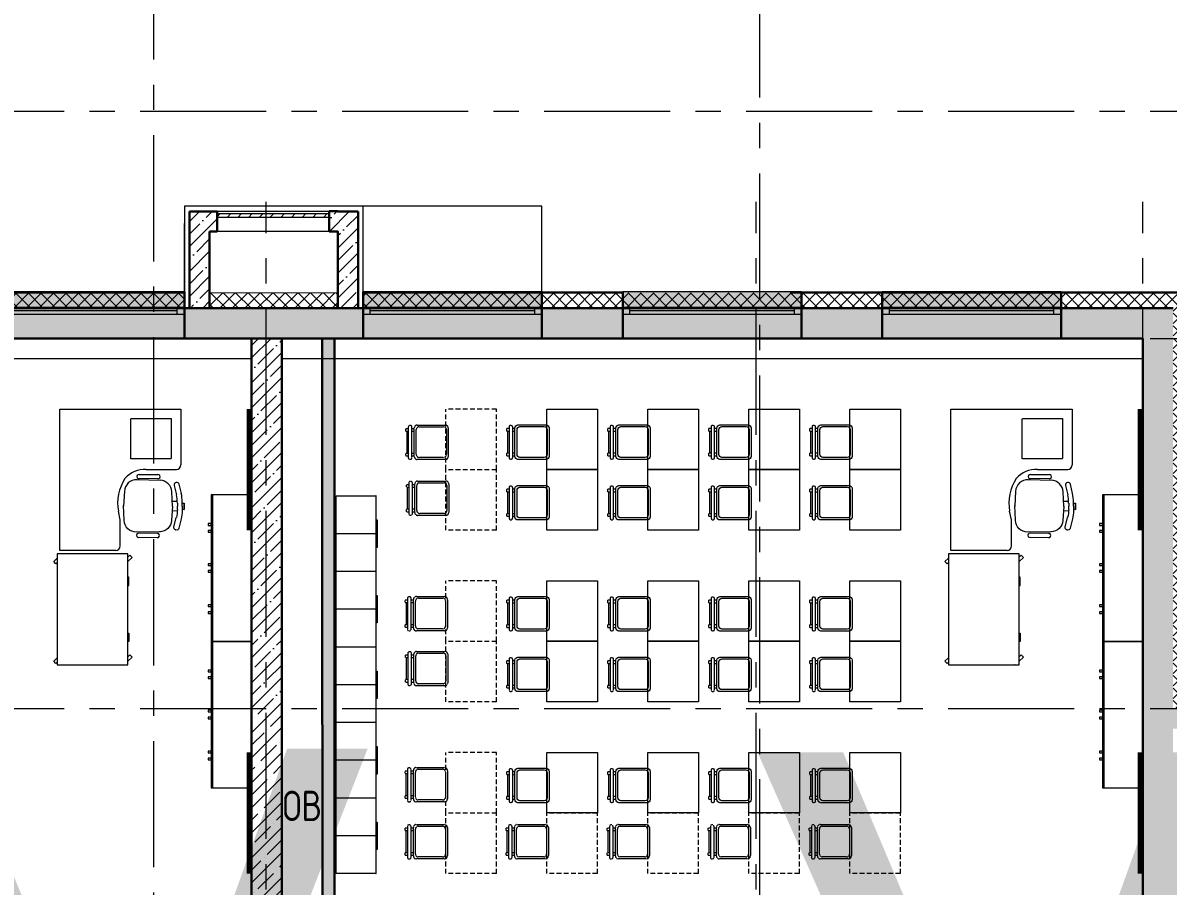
# Model space of a CAD drawing. Header units: millimetres. Extents: x -13407 to 8063098, y -54153 to 109271.
# Drawn here: x 40276 to 51615, y 25721 to 34269 of the extents above; entities that cross this region are included whole.
import ezdxf
from ezdxf.enums import TextEntityAlignment as Align

# ---------------------------------------------------------------- set-up
doc = ezdxf.new("R2018")
doc.units = ezdxf.units.MM
for name, pattern in [('CENTER', [2, 1.25, -0.25, 0.25, -0.25]), ('HIDDEN', [6, 4, -2]), ('HIDDEN2', [4.7625, 3.175, -1.5875])]:
    doc.linetypes.add(name, pattern=pattern)
doc.layers.get('Defpoints').update_dxf_attribs({"color": 6})
for name, color, linetype, lineweight in [('_0', 250, 'Continuous', 9), ('АР_Маркер экспликации', 239, 'Continuous', 13), ('АР_МосжилНии_Стены', 202, 'Continuous', 30), ('АР_Навесной фасад', 5, 'Continuous', 5), ('АР_Номер помещения', 1, 'Continuous', 25), ('АР_Окна БЛОК', 250, 'Continuous', 13), ('АР_Оси', 193, 'Continuous', 9), ('АР_Перегородки газоблок', 165, 'Continuous', 30), ('АР_Перегородки газоблок_Штрих', 165, 'Continuous', 5), ('АР_Подоконники', 163, 'Continuous', 9), ('АР_Помещения_площадь', 19, 'Continuous', 9), ('АР_Сущ Несущая стена', 202, 'Continuous', 30), ('АР_Утеплитель', 250, 'Continuous', 9), ('АР_Штриховка кирпич', 250, 'Continuous', 9), ('АР_Штриховка монолит', 250, 'Continuous', 9), ('ТХ_мебель передв', 250, 'Continuous', 13)]:
    doc.layers.add(name, color=color, linetype=linetype, lineweight=lineweight)
doc.layers.add('АР_Названия помещений', color=124, linetype='Continuous', lineweight=5, plot=False)
doc.layers.add('АР_Отверстия', color=251, linetype='Continuous')
doc.styles.add('ICOCPEUR', font='isocpeur.ttf')
doc.styles.add('ISOCPEUR', font='isocpeur.ttf', dxfattribs={"width": 0.7})
doc.styles.get("Standard").update_dxf_attribs({"font": 'arial.ttf'})

# ---------------------------------------------------------------- blocks, each defined once
blk = doc.blocks.new('*U417')
at = {"true_color": 0xffffff}
h = blk.add_hatch(color=7, dxfattribs=at)
h.dxf.hatch_style = 1
h.paths.add_polyline_path([(-1770, -240), (0, -240), (0, 220), (-1770, 220)])
at = {"lineweight": 30}
for p, q in [((-1770, -240), (-1770, 220)), ((0, -240), (0, 220))]:
    blk.add_line(p, q, dxfattribs=at)
for p, q in [((0, 220), (-1770, 220)), ((-1770, 70), (0, 70)), ((-1770, 0), (0, 0)), ((-1700, 0), (-1700, 70)), ((-1700, 35), (-70, 35)), ((-70, 0), (-70, 70)), ((-1770, -240), (0, -240)), ((-1770, -240), (-1770, -240)), ((-1770, -240), (-1770, -240)), ((0, -240), (0, -240)), ((0, -240), (0, -240))]:
    blk.add_line(p, q)
blk = doc.blocks.new('*U433')
at = {"true_color": 0xffffff}
h = blk.add_hatch(color=7, dxfattribs=at)
h.dxf.hatch_style = 1
h.paths.add_polyline_path([(-1770, -240), (0, -240), (0, 220), (-1770, 220)])
at = {"lineweight": 30}
for p, q in [((-1770, -240), (-1770, 220)), ((0, -240), (0, 220))]:
    blk.add_line(p, q, dxfattribs=at)
for p, q in [((0, 220), (-1770, 220)), ((-1770, 70), (0, 70)), ((-1770, 0), (0, 0)), ((-1700, 0), (-1700, 70)), ((-1700, 35), (-70, 35)), ((-70, 0), (-70, 70)), ((-1770, -240), (0, -240)), ((-1770, -240), (-1770, -240)), ((-1770, -240), (-1770, -240)), ((0, -240), (0, -240)), ((0, -240), (0, -240))]:
    blk.add_line(p, q)
blk = doc.blocks.new('*U434')
at = {"true_color": 0xffffff}
h = blk.add_hatch(color=7, dxfattribs=at)
h.dxf.hatch_style = 1
h.paths.add_polyline_path([(-1770, -240), (0, -240), (0, 220), (-1770, 220)])
at = {"lineweight": 30}
for p, q in [((-1770, -240), (-1770, 220)), ((0, -240), (0, 220))]:
    blk.add_line(p, q, dxfattribs=at)
for p, q in [((0, 220), (-1770, 220)), ((-1770, 70), (0, 70)), ((-1770, 0), (0, 0)), ((-1700, 0), (-1700, 70)), ((-1700, 35), (-70, 35)), ((-70, 0), (-70, 70)), ((-1770, -240), (0, -240)), ((-1770, -240), (-1770, -240)), ((-1770, -240), (-1770, -240)), ((0, -240), (0, -240)), ((0, -240), (0, -240))]:
    blk.add_line(p, q)
blk = doc.blocks.new('*U435')
at = {"true_color": 0xffffff}
h = blk.add_hatch(color=7, dxfattribs=at)
h.dxf.hatch_style = 1
h.paths.add_polyline_path([(-1770, -240), (0, -240), (0, 220), (-1770, 220)])
at = {"lineweight": 30}
for p, q in [((-1770, -240), (-1770, 220)), ((0, -240), (0, 220))]:
    blk.add_line(p, q, dxfattribs=at)
for p, q in [((0, 220), (-1770, 220)), ((-1770, 70), (0, 70)), ((-1770, 0), (0, 0)), ((-1700, 0), (-1700, 70)), ((-1700, 35), (-70, 35)), ((-70, 0), (-70, 70)), ((-1770, -240), (0, -240)), ((-1770, -240), (-1770, -240)), ((-1770, -240), (-1770, -240)), ((0, -240), (0, -240)), ((0, -240), (0, -240))]:
    blk.add_line(p, q)
blk = doc.blocks.new('*U653')
at = {"layer": 'Defpoints', "color": 7, "style": 'ISOCPEUR', "width": 0.7}
blk.add_attdef('ПЛОЩАДЬ_ПОМЕЩЕНИЯ', text='', height=200, dxfattribs=at).set_placement((-11533, 355), align=Align.MIDDLE_RIGHT)
at = {"layer": 'Defpoints', "color": 7, "style": 'ISOCPEUR', "width": 0.7, "flags": 1}
blk.add_attdef('КАТЕГОРИЯ', (-499, -2092), '', height=250, dxfattribs=at)
at = {"layer": 'АР_Номер помещения', "color": 7, "style": 'ISOCPEUR', "width": 0.7}
blk.add_attdef('НОМЕР_ПОМЕЩЕНИЯ', text='', height=300, dxfattribs=at).set_placement((-14647, 1047), align=Align.MIDDLE_CENTER)
at = {"layer": 'АР_Помещения_площадь', "color": 7, "lineweight": 30, "width": 0.7, "flags": 104}
blk.add_attdef('ИМЯ_ПОМЕЩЕНИЯ', text='', height=100, dxfattribs=at).set_placement((158, 1217), align=Align.MIDDLE_CENTER)
blk = doc.blocks.new('*U657')
at = {"layer": 'Defpoints', "color": 7, "style": 'ISOCPEUR', "width": 0.7}
blk.add_attdef('ПЛОЩАДЬ_ПОМЕЩЕНИЯ', text='', height=200, dxfattribs=at).set_placement((-15014, 417), align=Align.MIDDLE_RIGHT)
at = {"layer": 'Defpoints', "color": 7, "style": 'ISOCPEUR', "width": 0.7, "flags": 1}
blk.add_attdef('КАТЕГОРИЯ', (-499, -2092), '', height=250, dxfattribs=at)
at = {"layer": 'АР_Номер помещения', "color": 7, "style": 'ISOCPEUR', "width": 0.7}
blk.add_attdef('НОМЕР_ПОМЕЩЕНИЯ', text='', height=300, dxfattribs=at).set_placement((-12297, 1572), align=Align.MIDDLE_CENTER)
at = {"layer": 'АР_Помещения_площадь', "color": 7, "lineweight": 30, "width": 0.7, "flags": 104}
blk.add_attdef('ИМЯ_ПОМЕЩЕНИЯ', text='', height=100, dxfattribs=at).set_placement((158, 1217), align=Align.MIDDLE_CENTER)
blk = doc.blocks.new('*U658')
at = {"layer": 'Defpoints', "color": 7, "style": 'ISOCPEUR', "width": 0.7}
blk.add_attdef('ПЛОЩАДЬ_ПОМЕЩЕНИЯ', text='', height=200, dxfattribs=at).set_placement((-15076, 265), align=Align.MIDDLE_RIGHT)
at = {"layer": 'Defpoints', "color": 7, "style": 'ISOCPEUR', "width": 0.7, "flags": 1}
blk.add_attdef('КАТЕГОРИЯ', (-499, -2092), '', height=250, dxfattribs=at)
at = {"layer": 'АР_Номер помещения', "color": 7, "style": 'ISOCPEUR', "width": 0.7}
blk.add_attdef('НОМЕР_ПОМЕЩЕНИЯ', text='', height=300, dxfattribs=at).set_placement((-12620, 1444), align=Align.MIDDLE_CENTER)
at = {"layer": 'АР_Помещения_площадь', "color": 7, "lineweight": 30, "width": 0.7, "flags": 104}
blk.add_attdef('ИМЯ_ПОМЕЩЕНИЯ', text='', height=100, dxfattribs=at).set_placement((158, 1217), align=Align.MIDDLE_CENTER)
blk = doc.blocks.new('М-60')
at = {"extrusion": (-6.19742e-05, 0.000470712, 1)}
for p, q in [((7035415, 1186627, 0), (7035232, 1186627, 0)), ((7034998, 1186438, 0), (7035020, 1186531, 0)), ((7035068, 1186520, 0), (7035047, 1186426, 0)), ((7035049, 1186549, 0), (7035051, 1186549, 0)), ((7035202, 1186569, 0), (7035439, 1186576, 0)), ((7035232, 1186586, 0), (7035416, 1186587, 0)), ((7035086, 1186313, 0), (7035093, 1186455, 0)), ((7035563, 1186460, 0), (7035570, 1186313, 0)), ((7034971, 1186283, 0), (7034970, 1186343, 0)), ((7034989, 1186343, 0), (7034971, 1186343, 0)), ((7034971, 1186343, 0), (7034971, 1186283, 0)), ((7034989, 1186283, 0), (7034971, 1186283, 0)), ((7034989, 1186313, 0), (7034989, 1186356, 0)), ((7034989, 1186313, 0), (7034989, 1186343, 0)), ((7034989, 1186313, 0), (7034989, 1186283, 0)), ((7034989, 1186313, 0), (7034990, 1186270, 0)), ((7035037, 1186344, 0), (7035037, 1186313, 0)), ((7035038, 1186283, 0), (7035037, 1186314, 0)), ((7035038, 1186361, 0), (7035088, 1186361, 0)), ((7035086, 1186315, 0), (7035095, 1186173, 0)), ((7035565, 1186174, 0), (7035570, 1186322, 0)), ((7035000, 1186188, 0), (7035023, 1186096, 0)), ((7035038, 1186266, 0), (7035089, 1186266, 0)), ((7035071, 1186108, 0), (7035048, 1186201, 0)), ((7035053, 1186078, 0), (7035054, 1186078, 0)), ((7035206, 1186060, 0), (7035443, 1186057, 0)), ((7035236, 1186044, 0), (7035420, 1186046, 0)), ((7035420, 1186005, 0), (7035237, 1186003, 0))]:
    blk.add_line(p, q, dxfattribs=at)
for centre, start, end in [((7035230, 1186606, 122), 84.9987, 275.5247), ((7035417, 1186607, 122), 264.9987, 95.5247), ((7035234, 1186024, 122), 85.3479, 275.874), ((7035422, 1186026, 122), 265.3479, 95.874)]:
    blk.add_arc(centre, 20.6, start, end, dxfattribs=at)
at = {"extrusion": (6.19742e-05, -0.000470712, -1)}
for centre, major_axis, start_param, end_param in [((7035043, 1186525, 0), (15.6, 18.5, 0), 4.240369, 5.829345), ((7035045, 1186525, 0), (15.6, 18.5, 0), -0.45384, 1.098777), ((7035213, 1186449, 0), (77.8, 92.6, 0), 4.061153, 5.558057), ((7035442, 1186455, 0), (77.8, 92.6, 0), -0.725128, 0.826554), ((7035352, 1186356, 0), (-278, 234, 0), 5.584367, 5.811166), ((7035400, 1186344, 0), (234, 278, 0), 4.01357, 4.240369)]:
    blk.add_ellipse(centre, major_axis=major_axis, ratio=1, start_param=start_param, end_param=end_param, dxfattribs=at)
at = {"extrusion": (-6.19742e-05, 0.000470712, 1)}
for centre, major_axis, start_param, end_param in [((7035401, 1186288, 0), (238, -274, 0), 4.01357, 4.240369), ((7035353, 1186275, 0), (-274, -238, 0), 5.584367, 5.811166), ((7035215, 1186180, 0), (79.2, -91.4, 0), 4.061153, 5.558057), ((7035444, 1186178, 0), (79.2, -91.4, 0), -0.725128, 0.826554), ((7035047, 1186101, 0), (15.8, -18.3, 0), 4.240369, 5.829345), ((7035048, 1186102, 0), (15.8, -18.3, 0), -0.45384, 1.098777)]:
    blk.add_ellipse(centre, major_axis=major_axis, ratio=1, start_param=start_param, end_param=end_param, dxfattribs=at)
blk = doc.blocks.new('стол угловой 1200х1400')
at = {"extrusion": (-6.20986e-05, 0.000470696, 1)}
for p, q in [((-20568, 32128, -393), (-20568, 33328, -394)), ((-20568, 33328, -394), (-20015, 33328, -394)), ((-19970, 32985, -393), (-19970, 33285, -394)), ((-19213, 32728, -393), (-19472, 32728, -393)), ((-19168, 32683, -393), (-19168, 32128, -393)), ((-19168, 32128, -393), (-20568, 32128, -393))]:
    blk.add_line(p, q, dxfattribs=at)
at = {"linetype": 'HIDDEN', "ltscale": 0.1}
blk.add_lwpolyline([(-20476, 33232), (-20076, 33232), (-20075, 32832), (-20475, 32832)], close=True, dxfattribs=at)
at = {"extrusion": (-6.20986e-05, 0.000470696, 1), "elevation": -377}
blk.add_lwpolyline([(-19472, 32728), (-19557, 32709)], dxfattribs=at)
at = {"extrusion": (-6.20986e-05, 0.000470696, 1)}
for centre, radius, start, end in [((-20015, 33283, -377), 45, 2.4817, 90.0151), ((-19697, 32975, -377), 273, 178.0222, 227.3755), ((-19635, 33157, -377), 455, 237.2104, 279.9393), ((-19213, 32683, -377), 45, 0.0151, 90.0151)]:
    blk.add_arc(centre, radius, start, end, dxfattribs=at)
blk = doc.blocks.new('тумба 1450х400х750')
at = {"lineweight": 15, "ltscale": 100}
blk.add_line((-12776, 30271), (-14226, 30271), dxfattribs=at)
for points in [[(-12776, 29883), (-12776, 30283), (-14226, 30283), (-14226, 29883)], [(-13949, 30283), (-13932, 30283), (-13932, 30313), (-13949, 30313)], [(-13881, 30283), (-13864, 30283), (-13864, 30313), (-13881, 30313)], [(-13542, 30283), (-13525, 30283), (-13525, 30313), (-13542, 30313)], [(-13474, 30283), (-13457, 30283), (-13457, 30313), (-13474, 30313)], [(-13145, 30283), (-13128, 30283), (-13128, 30313), (-13145, 30313)], [(-13077, 30283), (-13060, 30283), (-13060, 30313), (-13077, 30313)]]:
    blk.add_lwpolyline(points, close=True, dxfattribs=at)
blk = doc.blocks.new('стол игровой 1100х700')
for points in [[(-13200, -57971), (-13213, -57957), (-13191, -57936), (-13158, -57971)], [(-12212, -57971), (-12225, -57957), (-12202, -57936), (-12170, -57971)], [(-13227, -58632), (-13228, -58630), (-13227, -58629)], [(-13148, -58671), (-13129, -58691), (-13152, -58712), (-13190, -58671)], [(-12913, -58671), (-12913, -58680), (-12995, -58680), (-12995, -58671)], [(-12440, -58671), (-12440, -58680), (-12358, -58680), (-12358, -58671)], [(-12160, -58671), (-12141, -58691), (-12163, -58712), (-12202, -58671)]]:
    blk.add_lwpolyline(points)
blk.add_lwpolyline([(-13227, -58671), (-12127, -58671), (-12127, -57971), (-13227, -57971)], close=True)
blk = doc.blocks.new('стул №3-5')
at = {"linetype": 'ByBlock', "extrusion": (-6.19742e-05, 0.000470712, 1)}
for p, q in [((-15407, 16628, 197), (-15407, 16620, 197)), ((-15087, 16642, 197), (-15393, 16642, 197)), ((-15393, 16606, 197), (-15087, 16606, 197)), ((-15373, 16665, 197), (-15348, 16665, 197)), ((-15373, 16665, 197), (-15373, 16642, 197)), ((-15373, 16606, 197), (-15373, 16583, 197)), ((-15348, 16642, 197), (-15348, 16665, 197)), ((-15348, 16653, 197), (-15129, 16653, 197)), ((-15348, 16583, 197), (-15348, 16606, 197)), ((-15129, 16665, 197), (-15104, 16665, 197)), ((-15129, 16665, 197), (-15129, 16642, 197)), ((-15129, 16606, 197), (-15129, 16583, 197)), ((-15104, 16642, 197), (-15104, 16665, 197)), ((-15104, 16583, 197), (-15104, 16606, 197)), ((-15073, 16620, 197), (-15073, 16628, 197))]:
    blk.add_line(p, q, dxfattribs=at)
at = {"ltscale": 100, "extrusion": (-6.19742e-05, 0.000470712, 1), "elevation": 206}
for points in [[(-15380, 16583), (-15097, 16583, -0.414169), (-15068, 16554), (-15068, 16274, -0.414258), (-15097, 16245), (-15380, 16245, -0.414169), (-15409, 16274), (-15409, 16554, -0.414258)], [(-15360, 16563), (-15114, 16563, -0.414214), (-15085, 16534), (-15085, 16293, -0.414214), (-15114, 16264), (-15360, 16264, -0.414214), (-15389, 16293), (-15389, 16534, -0.414214)]]:
    blk.add_lwpolyline(points, format="xyb", close=True, dxfattribs=at)
at = {"linetype": 'ByBlock', "extrusion": (-6.19742e-05, 0.000470712, 1)}
for centre, start, end in [((-15393, 16628, 206), 90, 180), ((-15393, 16620, 206), 180, 270), ((-15087, 16628, 206), 0, 90), ((-15087, 16620, 206), 270, 0)]:
    blk.add_arc(centre, 13.9, start, end, dxfattribs=at)
blk = doc.blocks.new('_стол№3-№5')
blk.add_lwpolyline([(-169868, 526261), (-169368, 526261), (-169368, 525661), (-169868, 525661)], close=True)
blk = doc.blocks.new('_Стул резерв')
at = {"linetype": 'HIDDEN', "ltscale": 0.1, "extrusion": (6.19742e-05, -0.000470712, 1)}
for p, q in [((-32, 45, 0), (-32, 37, 0)), ((289, 59, 0), (-18, 59, 0)), ((-18, 23, 0), (289, 23, 0)), ((0, 82, 0), (0, 59, 0)), ((0, 23, 0), (0, 0)), ((24, 0, 0), (0, 0)), ((24, 59, 0), (24, 82, 0)), ((24, 0, 0), (24, 23, 0)), ((244, 12, 0), (24, 12, 0)), ((244, 82, 0), (244, 59, 0)), ((244, 23, 0), (244, 0, 0)), ((268, 0, 0), (244, 0, 0)), ((268, 59, 0), (268, 82, 0)), ((268, 0, 0), (268, 23, 0)), ((303, 37, 0), (303, 45, 0))]:
    blk.add_line(p, q, dxfattribs=at)
for points in [[(275, 82), (-7, 82, -0.414169), (-36, 111), (-36, 391, -0.414258), (-7, 419), (275, 419, -0.414169), (304, 391), (304, 111, -0.414258)], [(256, 102), (9, 102, -0.414214), (-19, 130), (-19, 372, -0.414214), (9, 401), (256, 401, -0.414214), (284, 372), (284, 130, -0.414214)]]:
    blk.add_lwpolyline(points, format="xyb", close=True, dxfattribs=at)
for centre, start, end in [((-18, 45), 90, 180), ((-18, 37), 180, 270), ((289, 45, 0), 0, 90), ((289, 37, 0), 270, 0)]:
    blk.add_arc(centre, 13.9, start, end, dxfattribs=at)
blk = doc.blocks.new('_стол.резерв')
at = {"linetype": 'HIDDEN2', "ltscale": 15}
for p, q in [((-20, 500), (-20, 0)), ((580, 500), (-20, 500)), ((580, 500), (580, 0)), ((580, 0), (-20, 0))]:
    blk.add_line(p, q, dxfattribs=at)
blk = doc.blocks.new('У005-3740')
at = {"layer": 'ТХ_мебель передв'}
for p, q in [((-231583, 58867, -1), (-231188, 58867, -1)), ((-231583, 58493, -1), (-231188, 58493, -1)), ((-231583, 58119, -1), (-231188, 58119, -1)), ((-231583, 57745, -1), (-231188, 57745, -1)), ((-231583, 57371, -1), (-231188, 57371, -1)), ((-231583, 56997, -1), (-231188, 56997, -1)), ((-231583, 56623, -1), (-231188, 56623, -1)), ((-231583, 56249, -1), (-231188, 56249, -1)), ((-231583, 55875, -1), (-231188, 55875, -1))]:
    blk.add_line(p, q, dxfattribs=at)
at = {"layer": 'ТХ_мебель передв', "elevation": -1}
for points in [[(-231587, 55501), (-231587, 59241), (-231583, 59241), (-231583, 55501)], [(-231188, 55501), (-231188, 59241), (-231583, 59241), (-231583, 55501)], [(-231594, 59003), (-231594, 58867), (-231587, 58867), (-231587, 59003)], [(-231594, 58867), (-231594, 58731), (-231587, 58731), (-231587, 58867)], [(-231594, 58255), (-231594, 58119), (-231587, 58119), (-231587, 58255)], [(-231594, 58119), (-231594, 57983), (-231587, 57983), (-231587, 58119)], [(-231594, 57507), (-231594, 57371), (-231587, 57371), (-231587, 57507)], [(-231594, 57371), (-231594, 57235), (-231587, 57235), (-231587, 57371)], [(-231594, 56759), (-231594, 56623), (-231587, 56623), (-231587, 56759)], [(-231594, 56623), (-231594, 56487), (-231587, 56487), (-231587, 56623)], [(-231594, 56011), (-231594, 55875), (-231587, 55875), (-231587, 56011)], [(-231594, 55875), (-231594, 55739), (-231587, 55739), (-231587, 55875)]]:
    blk.add_lwpolyline(points, close=True, dxfattribs=at)

msp = doc.modelspace()

# ---------------------------------------------------------------- hatches: boundary and pattern name
at = {"layer": 'АР_Перегородки газоблок_Штрих', "ltscale": 100}
h = msp.add_hatch(dxfattribs=at)
h.set_pattern_fill('AR-CONC', color=256, scale=30)
h.set_pattern_definition([(50, (211803.85, -55205.68), (215.17805, -18.82564), [22.5, -247.5]), (355, (211803.85, -55205.68), (-41.6254, 225.65764), [18, -198]), (100.45144, (211821.79, -55207.25), (173.55265, 206.832), [19.12206, -210.34263]), (46.1842, (211803.85, -55145.68), (320.1724, -49.6558), [33.75, -371.25]), (96.63564, (211830.53, -55149.82), (280.3986, 292.2356), [28.6831, -315.5141]), (351.18416, (211803.85, -55145.68), (280.3986, 292.2356), [27, -297]), (21, (211833.85, -55160.68), (179.07212, -120.78567), [22.5, -247.5]), (326, (211833.85, -55160.68), (72.9946, 217.54501), [18, -198]), (71.45144, (211848.78, -55170.75), (252.06671, 96.75935), [19.12206, -210.34263]), (37.5, (211803.85, -55205.68), (3.647957, 99.868156), [0, -195.6, 0, -201, 0, -198.75]), (7.5, (211803.85, -55205.68), (78.92086, 118.323514), [0, -114.6, 0, -191.1, 0, -75.75]), (327.5, (211736.95, -55205.68), (160.14673, -6.76646), [0, -75, 0, -234, 0, -310.5]), (317.5, (211706.95, -55205.68), (174.95585, 30.03149), [0, -97.5, 0, -155.4, 0, -220.5])])
h.paths.add_polyline_path([(43240.8, 31144.9), (43360.8, 31144.9), (43360.8, 23494.6), (43240.8, 23494.6)])
at = {"layer": 'АР_Утеплитель', "ltscale": 100}
h = msp.add_hatch(dxfattribs=at)
h.set_pattern_fill('ANSI37', color=256, scale=700)
h.set_pattern_definition([(45, (47385, 6100), (-61.87184, 61.87184), []), (135, (47385, 6100), (-61.87184, -61.87184), [])])
h.paths.add_polyline_path([(55415, 3491.3), (55265, 3491.3), (55265, 1960), (55415, 1960)], flags=17)
h.paths.add_polyline_path([(55040, 27630), (55040, 27480), (62165, 27480), (62165, 22790), (62315, 22790), (62315, 27630)])
h.paths.add_polyline_path([(53370, 27630), (53370, 27480), (53889.9, 27480), (53889.9, 27630)])
h.paths.add_polyline_path([(47985, 31445), (47985, 31595), (46215, 31595), (46215, 31445)])
h.paths.add_polyline_path([(47985, 31595), (47985, 31445), (51665, 31445), (51665, 27480), (51855, 27480), (51855, 27630), (51815, 27630), (51815, 31595)])
h.paths.add_polyline_path([(26921.2, 31445), (26921.2, 31595), (26405, 31595), (26405, 31445)])
h.paths.add_polyline_path([(17279.8, 33895), (17429.8, 33895), (17429.8, 35940), (17279.8, 35940)])
h.paths.add_polyline_path([(68665, 6786.4), (68515, 6786.4), (68515, -100), (55415, -100), (55415, 1560), (55265, 1560), (55265, -250), (68665, -250)])
h.paths.add_polyline_path([(68515, 6786.4), (68665, 6786.4), (68665, 7751.7), (68515, 7751.7)])
h.paths.add_polyline_path([(14979.8, 47738.8), (14829.4, 47738.8), (14829.8, 47170), (17959.8, 47170), (17959.8, 44240), (21080, 44240), (21080, 43610), (21230, 43610), (21230, 44390), (18109.8, 44390), (18109.8, 47320), (14979.8, 47320)])
h.paths.add_polyline_path([(39096.5, 11290), (39096.5, 11433), (47535, 11440), (47535, 6250), (55415, 6250), (55415, 3491.3), (55265, 3491.3), (55265, 6100), (47385, 6100), (47385, 11290)])
h.paths.add_polyline_path([(62315, 12645), (62165, 12645), (62165, 9610), (68515, 9610), (68515, 7991.7), (68665, 7991.7), (68665, 9760), (62315, 9760)])
h.paths.add_polyline_path([(62165.1, 14845), (62315, 14845), (62315, 21640), (62165.2, 21640)])
h.paths.add_polyline_path([(62315, 14845), (62165.1, 14845), (62165.1, 12645), (62315, 12645)])
h.paths.add_polyline_path([(17998.2, 36070), (17998.2, 36220), (17279.8, 36220), (17279.8, 35940), (17429.8, 35940), (17429.8, 36070)])
h.paths.add_polyline_path([(17998.2, 36220), (17998.2, 36070), (21230, 36070), (21230, 41910), (21080, 41910), (21080, 36220)])
h.paths.add_polyline_path([(24755, 31445), (24755, 31595), (17429.8, 31595), (17429.8, 32195), (17279.8, 32195), (17279.8, 31445)])
h.paths.add_polyline_path([(43645, 31595), (43645, 31445), (46215, 31445), (46215, 31595)])
h.paths.add_polyline_path([(41875, 31445), (41875, 31595), (26921.2, 31595), (26921.2, 31445)])
h.paths.add_polyline_path([(14829.8, 49378.8), (14979.8, 49378.8), (14979.8, 50520.3), (15129.8, 50520.3), (15129.8, 50670.3), (14829.8, 50670.3)])
h.paths.add_polyline_path([(14829.8, 47738.8), (14829.4, 47738.8), (14979.8, 47738.8)])
h = msp.add_hatch(dxfattribs=at)
h.set_pattern_fill('ANSI37', color=256, scale=700)
h.set_pattern_definition([(45, (228923.85, -55206.065), (-61.871843, 61.871843), []), (135, (228923.85, -55206.065), (-61.871843, -61.871843), [])])
h.paths.add_polyline_path([(42125, 31444.6), (43395.1, 31444.7), (43395.1, 31594.7), (42125, 31594.6)])
at = {"layer": 'АР_Штриховка кирпич', "ltscale": 100}
h = msp.add_hatch(dxfattribs=at)
h.set_pattern_fill('ANSI31', color=256, scale=600, angle=180)
h.set_pattern_definition([(225, (-127646.1, 146655.83), (53.033009, -53.033009), [])])
h.paths.add_polyline_path([(42199.2, 32380.5), (42199.2, 32343.2), (43308.9, 32343.2), (43308.9, 32380.5)])
at = {"layer": 'АР_Штриховка монолит', "ltscale": 100}
h = msp.add_hatch(dxfattribs=at)
h.set_pattern_fill('ANSI35', color=256, scale=700)
h.set_pattern_definition([(45, (211803.85, -55205.68), (-123.74369, 123.74369), []), (45, (211927.6, -55205.68), (-123.74369, 123.74369), [218.75, -43.75, 0, -43.75])])
h.paths.add_polyline_path([(42685, 32343.2), (42685, 32203.6), (42199.2, 32203.6), (42199.2, 32343.2)])
h.paths.add_polyline_path([(43308.9, 32343.2), (43308.9, 32203.6), (42685, 32203.6), (42685, 32343.2)])
h.paths.add_polyline_path([(43308.9, 32343.2), (42199.2, 32343.2), (42199.2, 32403.4), (41925.1, 32403.4), (41925.1, 31445), (42125, 31445), (42125, 32203.4), (43395, 32203.6), (43395.1, 31445), (43595.1, 31445), (43595.1, 32403.5), (43308.9, 32403.5)])
h = msp.add_hatch(dxfattribs=at)
h.set_pattern_fill('ANSI35', color=256, scale=700)
h.set_pattern_definition([(45, (-951587.81, 109999.9), (-123.743687, 123.743687), []), (45, (-951464.07, 109999.9), (-123.743687, 123.743687), [218.75, -43.75, 0, -43.75])])
h.paths.add_polyline_path([(51665, 31445), (17165, 31445), (17165, 31145), (51365, 31145), (51365, 19960), (42685, 19960), (42685, 19660), (47535, 19660), (47535, 18477.5), (47735, 18477.5), (47735, 19660), (51365, 19660), (51365, 18702.5), (51565, 18702.5), (51565, 19660), (51665, 19660), (51665, 27280), (51855, 27280), (51855, 27480), (51665, 27480)])
h = msp.add_hatch(dxfattribs=at)
h.set_pattern_fill('ANSI35', color=256, scale=700)
h.set_pattern_definition([(45, (-931662.81, 121934.54), (-123.743687, 123.743687), []), (45, (-931539.07, 121934.54), (-123.743687, 123.743687), [218.75, -43.75, 0, -43.75])])
h.paths.add_polyline_path([(42840, 31145), (42540, 31145), (42540, 23374.6), (42840, 23374.6)])

# ---------------------------------------------------------------- linework, layer by layer
at = {"layer": '_0', "ltscale": 100}
msp.add_lwpolyline([(42199.2, 32203.6), (42199.2, 32403.6)], dxfattribs=at)
for points in [[(43308.9, 32203.6), (42199.2, 32203.6), (42199.2, 32403.5), (43308.9, 32403.5)], [(43308.9, 32343.2), (42199.2, 32343.2), (42199.2, 32380.5), (43308.9, 32380.5)], [(42125, 31444.6), (43395.1, 31444.7), (43395.1, 31594.7), (42125, 31594.6)]]:
    msp.add_lwpolyline(points, close=True, dxfattribs=at)
at = {"layer": 'АР_МосжилНии_Стены', "ltscale": 100}
for points in [[(42199.2, 32203.4), (42199.2, 32403.6)], [(43308.9, 32403.5), (43308.9, 32203.5)]]:
    msp.add_lwpolyline(points, dxfattribs=at)
at = {"layer": 'АР_Навесной фасад', "ltscale": 100}
for p, q in [((26921.2, 31605), (41875, 31605)), ((26921.2, 31595), (41875, 31595)), ((43645, 31605), (46215, 31605)), ((43645, 31595), (46215, 31595)), ((47872.2, 31605), (51825, 31605)), ((47872.2, 31595), (51815, 31595))]:
    msp.add_line(p, q, dxfattribs=at)
at = {"layer": 'АР_Оси', "linetype": 'CENTER', "ltscale": 1000}
for p, q in [((41569.9, 79157.5), (41569.9, 23425.1)), ((47569.9, 78779.3), (47569.9, 23046.9)), ((-12563.8, 33395), (70614.6, 33395)), ((42685, -1811.3), (42685, 32496.2)), ((47535, -1811.3), (47535, 32496.2)), ((51365, -1811.3), (51365, 32496.2)), ((-12563.8, 31145), (70614.6, 31145)), ((-12563.8, 27480), (71033.4, 27480))]:
    msp.add_line(p, q, dxfattribs=at)
at = {"layer": 'АР_Перегородки газоблок', "ltscale": 100}
for points in [[(43241.6, 23494.6), (43240.8, 31144.9)], [(43361.6, 31144.9), (43361.6, 23494.6)]]:
    msp.add_lwpolyline(points, dxfattribs=at)
at = {"layer": 'АР_Подоконники', "ltscale": 100}
for p, q in [((34295, 30945), (42540, 30944.9)), ((42840, 30945), (51365, 30944.9))]:
    msp.add_line(p, q, dxfattribs=at)
at = {"layer": 'АР_Сущ Несущая стена', "ltscale": 100}
for p, q in [((41925, 32403.4), (41925.1, 31445)), ((43595, 32403.4), (43395, 32403.4)), ((43595.2, 31445), (43595, 32403.4)), ((16769.8, 31445), (51665, 31445)), ((17165, 31145), (51365, 31145)), ((42540, 31145), (42540, 23374.6)), ((42840, 31145), (42840, 23374.6)), ((51365, 31145), (51365, 19960))]:
    msp.add_line(p, q, dxfattribs=at)
for points in [[(42199.2, 32403.4), (41925, 32403.4)], [(43395, 32403.6), (43308.9, 32403.5)], [(42125, 32203.4), (42199.2, 32203.4)], [(42125, 31445), (42125, 32203.4)], [(43308.9, 32203.5), (43395, 32203.6), (43395.1, 31445)]]:
    msp.add_lwpolyline(points, dxfattribs=at)
at = {"layer": 'АР_Утеплитель', "ltscale": 0.25}
for points in [[(43645, 31445), (43645, 32453.4), (41875, 32453.4), (41875, 31445)], [(45412.9, 31605), (45412.9, 32453.4), (41875, 32453.4), (41875, 31445)], [(41875, 31445), (41875, 32283.4), (41875, 32283.4)]]:
    msp.add_lwpolyline(points, dxfattribs=at)
at = {"layer": 'ТХ_мебель передв', "const_width": 50}
for points in [[(42515, 30444.9), (42515, 29244.9)], [(51340, 30444.9), (51340, 29244.9)], [(42515, 27044.9), (42515, 25844.9)], [(51340, 27044.9), (51340, 25844.9)]]:
    msp.add_lwpolyline(points, dxfattribs=at)

# ---------------------------------------------------------------- block references
at = {"layer": 'АР_Маркер экспликации', "color": 7}
ref = msp.add_blockref('*U657', (52576.7, 23651.2), dxfattribs=at)
lines = msp.add_mtext('\\W0.8000;Учебные кабинеты (2 - 4 классы)', dxfattribs={"layer": 'АР_Названия помещений', "insert": (38590.2, 27083.3), "char_height": 7446.737, "width": 926.94, "attachment_point": 1})
ref.add_attrib('ИМЯ_ПОМЕЩЕНИЯ', '', (38590.2, 27083.3), dxfattribs={"flags": 104}).embed_mtext(lines)
ref = msp.add_blockref('*U653', (61243.3, 23648.3), dxfattribs=at)
lines = msp.add_mtext('\\W0.8000;Учебные кабинеты (2 - 4 классы)', dxfattribs={"layer": 'АР_Названия помещений', "insert": (47335.9, 27046.2), "char_height": 7446.737, "width": 926.94, "attachment_point": 1})
ref.add_attrib('ИМЯ_ПОМЕЩЕНИЯ', '', (47335.9, 27046.2), dxfattribs={"flags": 104}).embed_mtext(lines)
ref = msp.add_blockref('*U658', (35408.9, 23665.6), dxfattribs=at)
lines = msp.add_mtext('\\W0.8000;Учебные кабинеты (2 - 4 классы)', dxfattribs={"layer": 'АР_Названия помещений', "insert": (21437.6, 26957.2), "char_height": 6412.4, "width": 926.94, "attachment_point": 1})
ref.add_attrib('ИМЯ_ПОМЕЩЕНИЯ', '', (21437.6, 26957.2), dxfattribs={"flags": 104}).embed_mtext(lines)
at = {"layer": 'АР_Окна БЛОК'}
for name, p in [('*U435', (41875, 31385)), ('*U434', (45415, 31385)), ('*U433', (47985, 31385)), ('*U417', (50555, 31385))]:
    msp.add_blockref(name, p, dxfattribs=at)
at = {"layer": 'ТХ_мебель передв'}
for name, p, rotation in [('стол угловой 1200х1400', (8512.4, 9877, 393), 270), ('_стол.резерв', (44465.1, 30424.9), 270), ('_стол№3-№5', (-123903.3, 556106.3), 180), ('_стол№3-№5', (-122903.3, 556106.3), 180), ('_стол№3-№5', (-121903.3, 556106.3), 180), ('_стол№3-№5', (-120903.3, 556106.3), 180), ('стол угловой 1200х1400', (17337.4, 9877, 393), 270), ('_Стул резерв', (44069.1, 30250.7, 196.8), 270), ('стул №3-5', (61731.4, 45356.3), 89.99999999999999), ('стул №3-5', (62731.4, 45356.3), 89.99999999999999), ('стул №3-5', (63731.4, 45356.3), 89.99999999999999), ('стул №3-5', (64731.4, 45356.3), 89.99999999999999), ('_стол.резерв', (44465.1, 29824.9), 270), ('_стол№3-№5', (-123903.3, 555506.3), 180), ('_стол№3-№5', (-122903.3, 555506.3), 180), ('_стол№3-№5', (-121903.3, 555506.3), 180), ('_стол№3-№5', (-120903.3, 555506.3), 180), ('М-60', (7094820.4, 1103761.4, 393.1), 179.0887326624886), ('_Стул резерв', (44073.6, 29696.4, 196.8), 270), ('М-60', (7103645.4, 1103761.4, 393.1), 179.0887326624886), ('тумба 1450х400х750', (72423.2, 42370.9), 89.99999999999999), ('стул №3-5', (61731.4, 44756.3), 89.99999999999999), ('стул №3-5', (62731.4, 44756.3), 89.99999999999999), ('стул №3-5', (63731.4, 44756.3), 89.99999999999999), ('стул №3-5', (64731.4, 44756.3), 89.99999999999999), ('тумба 1450х400х750', (81248.2, 42370.9), 89.99999999999999), ('стол игровой 1100х700', (-17355.1, 41139.3), 89.99999999999999), ('стол игровой 1100х700', (-8530.1, 41139.3), 89.99999999999999), ('_стол.резерв', (44465.1, 28724.9), 270), ('_стол№3-№5', (-123903.3, 554406.3), 180), ('_стол№3-№5', (-122903.3, 554406.3), 180), ('_стол№3-№5', (-121903.3, 554406.3), 180), ('_стол№3-№5', (-120903.3, 554406.3), 180), ('_Стул резерв', (44060.8, 28553.2, 196.8), 270), ('стул №3-5', (61731.4, 43656.3), 89.99999999999999), ('стул №3-5', (62731.4, 43656.3), 89.99999999999999), ('стул №3-5', (63731.4, 43656.3), 89.99999999999999), ('стул №3-5', (64731.4, 43656.3), 89.99999999999999), ('тумба 1450х400х750', (72423.2, 40920.9), 89.99999999999999), ('_стол.резерв', (44465.1, 28124.9), 270), ('_стол№3-№5', (-123903.3, 553806.3), 180), ('_стол№3-№5', (-122903.3, 553806.3), 180), ('_стол№3-№5', (-121903.3, 553806.3), 180), ('_стол№3-№5', (-120903.3, 553806.3), 180), ('тумба 1450х400х750', (81248.2, 40920.9), 89.99999999999999), ('_Стул резерв', (44063.6, 28009.8, 196.8), 270), ('стул №3-5', (61731.4, 43056.3), 89.99999999999999), ('стул №3-5', (62731.4, 43056.3), 89.99999999999999), ('стул №3-5', (63731.4, 43056.3), 89.99999999999999), ('стул №3-5', (64731.4, 43056.3), 89.99999999999999), ('_стол.резерв', (44465.1, 27024.9), 270), ('_стол№3-№5', (-123903.3, 552706.3), 180), ('_стол№3-№5', (-122903.3, 552706.3), 180), ('_стол№3-№5', (-121903.3, 552706.3), 180), ('_стол№3-№5', (-120903.3, 552706.3), 180), ('_Стул резерв', (44060.1, 26859.2, 196.8), 270), ('стул №3-5', (61731.4, 41956.3), 89.99999999999999), ('стул №3-5', (62731.4, 41956.3), 89.99999999999999), ('стул №3-5', (63731.4, 41956.3), 89.99999999999999), ('стул №3-5', (64731.4, 41956.3), 89.99999999999999), ('_стол.резерв', (44465.1, 26424.9), 270), ('_стол.резерв', (45465.1, 26424.9), 270), ('_стол.резерв', (46465.1, 26424.9), 270), ('_стол.резерв', (47465.1, 26424.9), 270), ('_стол.резерв', (48465.1, 26424.9), 270), ('_Стул резерв', (44060.1, 26294.6, 196.8), 270), ('_Стул резерв', (45060.1, 26294.6, 196.8), 270), ('_Стул резерв', (46060.1, 26294.6, 196.8), 270), ('_Стул резерв', (47060.1, 26294.6, 196.8), 270), ('_Стул резерв', (48060.1, 26294.6, 196.8), 270)]:
    msp.add_blockref(name, p, dxfattribs=dict(at, rotation=rotation))
at = {"layer": 'ТХ_мебель передв', "xscale": -1}
msp.add_blockref('У005-3740', (-187811.8, -29656, 0.6), dxfattribs=at)

# ---------------------------------------------------------------- texts
at = {"layer": 'АР_Отверстия', "ltscale": 100, "insert": (43041.2, 26515.8), "char_height": 300, "attachment_point": 5, "line_spacing_factor": 0.7, "style": 'ICOCPEUR'}
msp.add_mtext('\\A1;{\\W0.8;ОВ}', dxfattribs=at)

doc.saveas('drawing.dxf')
